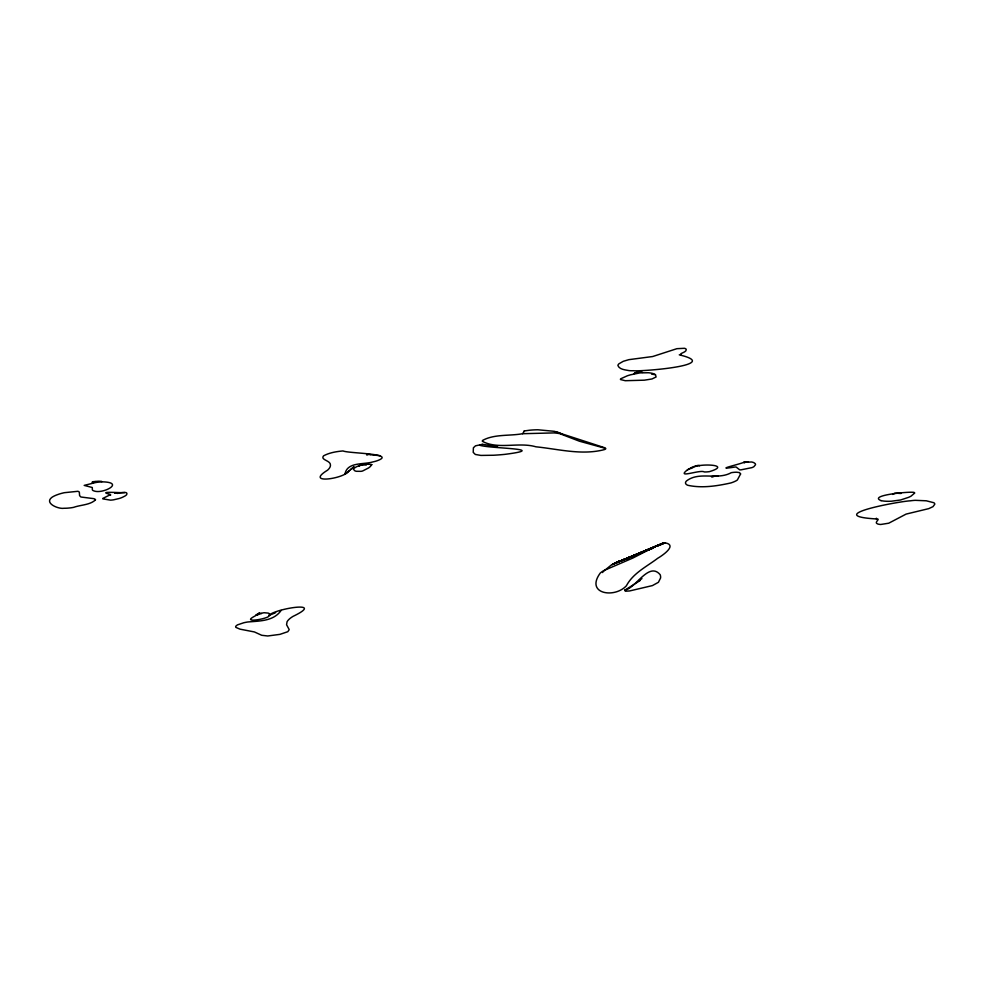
<?xml version="1.0" encoding="UTF-8"?>
<svg xmlns="http://www.w3.org/2000/svg" width="984" height="984" viewBox="0 0 984 984"><rect width="100%" height="100%" fill="white"/><g stroke="black" fill="none" stroke-linecap="round" stroke-linejoin="round"><path stroke-width="1.48" d="M366.294 464.989L363.834 464.62A11.156 3.21 -9 0 0 363.01 464.731A14.883 4.28 -9 0 0 361.94 464.891L358.766 465.715M699.55 465.838L699.132 465.444A2.14 0.615 -9 0 0 697.521 465.493L694.716 466.268A17.601 5.055 -9 0 0 691.961 467.449M522.602 433.71L554.066 432.911A35.818 10.295 -9 0 1 559.773 433.673L579.416 441.201L605.726 448.446A3.419 0.984 -9 0 1 604.348 449.614C581.851 455.543 558.481 449.073 535.948 446.81C518.802 441.742 497.793 449.873 482.357 441.275L482.467 440.488C494.214 433.919 509.564 436.133 522.602 433.71L524.472 430.93L529.724 430.205A30.27 8.696 -9 0 1 534.226 429.885A30.135 8.659 -9 0 1 537.965 429.787L553.402 431.226A63.296 18.192 -9 0 1 559.613 432.935L562.245 434.35M744.236 462.935L745.355 462.197M624.84 590.166L625.32 591.224L629.588 590.953L652.429 585.591L658.419 582.294L660.571 577.977A82.004 23.567 -9 0 0 660.153 574.681C648.825 561.298 635.836 588.186 624.84 590.166L640.104 580.548M901.086 493.488L895.735 493.168A4.403 1.267 -9 0 0 894.284 493.488M257.833 614.742L262.556 612.995A3.727 1.07 -9 0 1 264.241 612.737L268.128 613.093A11.328 3.26 -9 0 1 269.296 613.635L269.604 615.48A9.237 2.657 -9 0 1 268.94 616.168C266.43 619.071 243.442 622.835 252.728 617.3A47.183 13.555 -9 0 1 255.299 615.849L259.309 613.093L261.301 613.389A15.437 4.44 -9 0 0 261.4 613.549M367.586 454.633L366.565 454.854M110.417 494.657L110.454 494.94A2.854 0.824 -9 0 0 110.7 495.026M353.6 467.129L350.156 469.921L354.117 466.76M349.037 470.832C344.769 478.814 303.798 484.694 327.537 470.192A40.196 11.55 -9 0 0 329.849 467.425A43.284 12.435 -9 0 0 330.427 464.928C330.636 460.389 319.997 460.032 323.564 455.826C329.505 452.652 336.38 451.545 343.022 450.93C348.496 453.575 398.729 453.317 376.429 461.004A16.556 4.76 -9 0 1 372.616 461.976C363.49 464.756 347.18 461.742 344.978 474.03L349.64 470.413M281.129 610.437C273.626 621.285 259.665 620.929 247.759 621.986A16.556 4.76 -9 0 0 243.749 622.761L237.353 624.914L235.656 626.353L235.754 627.325L239.998 629.157L254.425 631.949L261.719 635.283L267.722 635.984L279.948 634.36L287.82 631.691L289.21 629.612L286.578 624.754L287.045 621.814A43.284 12.435 -9 0 1 289.21 619.157A40.196 11.55 -9 0 1 293.097 616.341C326.848 600.142 274.597 608.838 269.062 615.308M687.472 469.823C675.418 479.183 700.325 469.233 704.298 471.939A9.237 2.657 -9 0 0 706.684 471.914A10.049 2.89 -9 0 0 709.513 471.619C732.92 464.497 699.218 463.169 692.945 467.523A23.161 6.654 -9 0 0 689.267 468.95L687.472 469.823L691.949 467.449L691.1 468.544M641.949 578.592L639.022 580.621M658.776 544.718L632.921 558.014L603.979 570.499A35.818 10.295 -9 0 0 600.252 573.069C584.976 593.918 614.459 598.715 626.377 585.788C633.143 573.082 646.697 566.636 657.755 558.248C661.519 556.095 677.423 545.567 665.934 543.02A3.419 0.984 -9 0 0 662.367 543.402L612.319 564.509L662.367 543.402M613.635 563.82L663.499 543.143L614.176 563.537L654.938 546.993M274.671 613.02L275.631 612.626M635.221 372.752L635.492 372.641A6.125 1.759 -9 0 1 636.722 372.235L638.505 371.854A3.05 0.873 -9 0 1 639.686 371.755L641.384 371.94A6.396 1.845 -9 0 1 642.134 372.21L642.441 372.456M655.036 546.944L614.729 563.266L636.07 554.828M269.751 615.062L273.872 613.438M638.911 553.709L646.021 550.892M648.874 549.761L653.13 548.076M615.283 562.996L653.278 548.014M641.42 552.947L615.836 562.725L634.139 555.96M259.309 613.093L255.951 614.975L257.39 615.258M479.811 445.26C490.143 448.729 551.495 448.397 504.644 454.387A81.98 23.554 -9 0 1 493.501 455.248L480.893 455.42L475.309 454.448L473.218 452.369L473.402 447.781L475.506 445.826L482.578 444.325L497.51 446.613L495.321 447.24M711.494 476.736L713.154 476.687M743.756 462.32C741.173 463.882 711.137 470.696 735.257 466.994A2.546 0.726 -9 0 1 736.241 467.105L739.636 469.798A4.305 1.23 -9 0 0 740.952 469.848L751.911 467.634A8.807 2.534 -9 0 0 753.929 466.65L755.478 464.768A16.9 4.859 -9 0 0 755.183 463.624L753.855 462.664A17.577 5.055 -9 0 0 751.616 461.988L743.756 462.32L745.626 462.136M617.485 561.975L629.12 558.162M524.472 430.93L523.697 431.435M482.271 444.362L481.361 445.149A18.696 5.375 -9 0 0 481.287 445.309M114.636 493.242L117.33 493.095A4.453 1.279 -9 0 1 117.674 493.501M624.2 559.625L618.026 561.741A63.308 18.192 -9 0 0 611.089 565.185L603.044 571.692A30.147 8.659 -9 0 0 602.639 572.553M96.321 482.381L84.181 485.395L92.287 487.511L92.348 489.577A9.237 2.657 -9 0 0 92.705 490.29A10.061 2.89 -9 0 0 93.886 490.881C102.434 494.398 124.894 482.775 103.591 481.877A23.161 6.654 -9 0 0 99.064 482.099L96.321 482.381C96.112 480.623 89.581 482.135 93.074 482.627A11.23 3.223 -9 0 0 93.406 482.677M711.666 476.576L718.185 475.936M116.899 492.959C117.785 493.943 128.941 490.192 126.678 494.657A17.577 5.055 -9 0 1 125.005 495.998L122.41 497.326A16.9 4.859 -9 0 1 119.187 498.507L113.566 499.823A8.807 2.534 -9 0 1 110.515 500.143L102.803 498.876A4.305 1.23 -9 0 1 102.816 498.421L110.122 494.804A2.546 0.726 -9 0 0 110.306 494.398C94.685 490.721 124.033 493.218 124.734 492.566M876.4 518.949C820.484 515.653 900.126 501.2 910.261 500.831A15.867 4.563 -9 0 1 915.255 500.327L926.288 500.794L933.804 502.713A17.072 4.908 -9 0 1 934.8 504.202L932.992 506.649L928.81 508.617L906.116 514.091L888.736 523.205L880.766 524.472A9.778 2.804 -9 0 1 877.494 523.869C873.423 522.393 881.504 518.556 876.4 518.949L876.35 518.211M370.304 454.682L379.922 455.678M359.627 465.936L358.779 465.813M679.268 354.843C724.409 365.494 638.96 371.731 633.511 370.722A15.867 4.563 -9 0 1 629.12 370.624C625.369 369.836 619.539 369.64 617.915 365.568A17.072 4.908 -9 0 1 618.961 363.785L623.29 361.3L628.85 359.664L652.687 356.528L676.894 348.68L684.495 348.299A9.778 2.804 -9 0 1 686.242 349.394C686.93 352.616 678.124 353.268 681.137 355.003M366.651 454.337L367.598 454.522A45.018 12.472 0.5 0 1 370.39 454.546M651.58 374.129L655.467 374.719L656.082 376.995L651.961 378.975L644.36 380.181L625.258 380.71L620.51 379.541A6.347 1.82 -9 0 1 620.744 378.779L627.325 375.79A31.636 9.09 -9 0 1 630.572 374.806L639.908 372.899L648.37 372.739A21.254 6.113 -9 0 1 655.455 374.719M881.061 500.635C867.359 495.149 911.59 491.237 914.05 492.443A6.347 1.82 -9 0 1 914.702 493.046L911.012 496.17A31.623 9.09 -9 0 1 908.589 497.338L900.532 499.995L891.344 501.225A21.254 6.113 -9 0 1 881.074 500.635M554.718 431.521L604.84 447.781M634.151 373.625L634.692 372.998A4.711 1.353 -9 0 1 635.221 372.752M95.067 481.508A17.614 5.068 -9 0 1 98.794 481.225L101.364 481.348A2.14 0.615 -9 0 1 101.758 481.668M746.758 461.988A4.465 1.279 -9 0 1 748.467 461.988M892.623 494.423A2.915 0.836 -9 0 1 894.284 493.501M95.473 499.872C90.159 505.063 80.516 504.841 73.554 507.375A12.755 3.665 -9 0 1 70.171 507.904L67.773 508.138A18.106 5.203 -9 0 1 64.046 508.261C58.536 509.294 43.665 503.181 52.066 497.228A20.504 5.892 -9 0 1 56.605 494.977L58.917 494.152A19.102 5.486 -9 0 1 64.366 492.689L77.994 491.287L79.323 492.025L79.593 495.628L80.897 497.006L93.443 498.605A7.614 2.189 -9 0 1 94.612 498.962L94.956 499.159A9.754 2.804 -9 0 1 95.473 499.872M740.583 473.944L737.397 479.909A12.755 3.665 -9 0 1 735.7 481.016L734.052 481.779A18.106 5.203 -9 0 1 730.854 482.947C716.918 486.034 701.875 488.396 687.791 485.284A20.504 5.892 -9 0 1 685.676 483.611L685.541 483.206A19.176 5.51 -9 0 1 686.524 480.93C699.366 471.016 717.115 480.512 731.223 472.701A7.601 2.189 -9 0 1 733.375 472.394L734.261 472.308A9.754 2.804 -9 0 1 736.807 472.234L739.55 472.615L740.583 473.944M371.78 464.596L370.378 466.478A47.257 13.579 -9 0 1 368.557 467.941L362.641 470.979A3.727 1.07 -9 0 1 360.98 471.336L356.565 471.299A11.328 3.26 -9 0 1 354.953 470.893L353.404 469.294A9.237 2.657 -9 0 1 353.662 468.63C358.25 464.743 366.651 463.612 371.78 464.596M664.766 543.008L657.816 545.812L664.766 543.008"/></g></svg>
